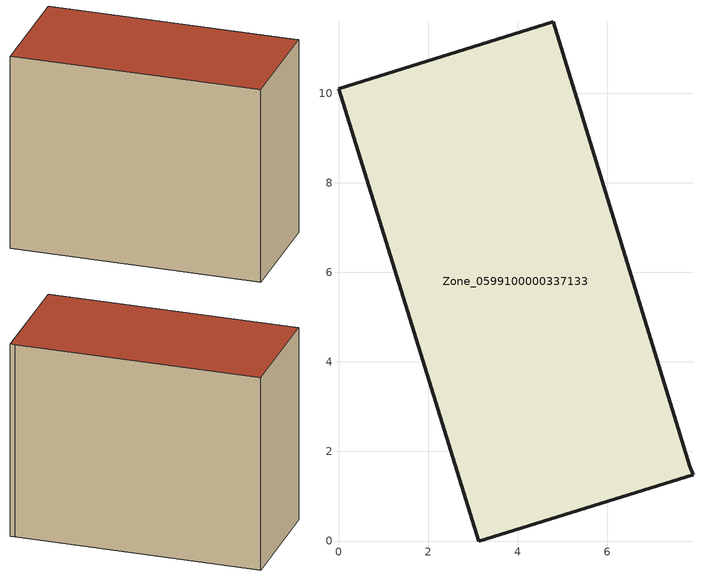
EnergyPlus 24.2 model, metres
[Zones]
Zone_0599100000337133
 floor ground (C_G): 4.8,11.59 7.85,1.67 7.91,1.49 3.13,0 0,10.1 z0.13
 wall outside (C_F): 7.85,1.67 4.8,11.59 0,10.1 3.13,0 7.91,1.49 7.85,1.67 z0.13:8.63
 roof outside (C_R): 0,10.1 3.13,0 7.91,1.49 7.85,1.67 4.8,11.59 z8.63
[BUILDING]
Pand.0599100000337133: North Axis=0; Terrain=City; Loads Convergence Tolerance Value=0.04; Temperature Convergence Tolerance Value=0.4; Solar Distribution=FullExterior; Maximum Number of Warmup Days=25; Minimum Number of Warmup Days=1
[Site:Location]
Rotterdam.The.Hague.AP_ZH_NLD Design_Conditions: Latitude=51.96; Longitude=4.45; Time Zone=1; Elevation=-4.5
[SITE:GROUNDTEMPERATURE:BUILDINGSURFACE]
18, 18, 18, 18, 18, 18, 18, 18, 18, 18, 18, 18
[MATERIAL] Thermal Absorptance=0.9; Solar Absorptance=0.7; Visible Absorptance=0.7
Name | Roughness | Thickness | Conductivity | Density | Specific Heat
G.TC.1975-1991 | MediumSmooth | 0.15 | 0.288461 | 540 | 1210
F.TC.1975-1991 | Rough | 0.3 | 0.230769 | 1920 | 840
R.TC.1975-1991 | MediumRough | 0.2 | 0.153846 | 1500 | 1000
[CONSTRUCTION]
C_G: G.TC.1975-1991
C_F: F.TC.1975-1991
C_R: R.TC.1975-1991
[ZONE]
Zone_0599100000337133: Type=1; Multiplier=1; Ceiling Height=Autocalculate; Volume=Autocalculate; Floor Area=autocalculate; Part of Total Floor Area=Yes
[ZONEINFILTRATION:DESIGNFLOWRATE]
Infil_Zone_0599100000337133: Zone or ZoneList or Space or SpaceList=Zone_0599100000337133; Schedule=AlwaysOn; Design Flow Rate Calculation Method=Flow/Area; Flow Rate per Floor Area=0.003; Constant Term Coefficient=1; Temperature Term Coefficient=0; Velocity Term Coefficient=0; Velocity Squared Term Coefficient=0
[HVACTEMPLATE:ZONE:IDEALLOADSAIRSYSTEM]
Zone_0599100000337133: Maximum Heating Supply Air Temperature=50; Minimum Cooling Supply Air Temperature=13; Maximum Heating Supply Air Humidity Ratio=0.0156; Minimum Cooling Supply Air Humidity Ratio=0.0077; Heating Limit=NoLimit; Cooling Limit=NoLimit; Dehumidification Control Type=ConstantSensibleHeatRatio; Cooling Sensible Heat Ratio=0.7; Dehumidification Setpoint=60; Humidification Control Type=None; Humidification Setpoint=30; Outdoor Air Method=None; Outdoor Air Flow Rate per Person=0.00944; Outdoor Air Flow Rate per Zone Floor Area=0; Outdoor Air Flow Rate per Zone=0; Demand Controlled Ventilation Type=None; Outdoor Air Economizer Type=NoEconomizer; Heat Recovery Type=None; Sensible Heat Recovery Effectiveness=0.7; Latent Heat Recovery Effectiveness=0.65
[ZONECONTROL:THERMOSTAT]
ThermostatControl_Zone_0599100000337133: Zone or ZoneList=Zone_0599100000337133; Control Type Schedule=DualSetpointControlType; Control 1=Thermostat_Zone_0599100000337133; Temperature Difference Between Cutout And Setpoint=0
[THERMOSTATSETPOINT:DUALSETPOINT]
Thermostat_Zone_0599100000337133: Heating Setpoint Temperature Schedule=HeatingSetpoint_Zone_0599100000337133; Cooling Setpoint Temperature Schedule=CoolingSetpoint_Zone_0599100000337133
[SCHEDULE:COMPACT]
HeatingSetpoint_Zone_0599100000337133: Through: 12/31, For: AllDays, Until: 24:00, 21
CoolingSetpoint_Zone_0599100000337133: Through: 12/31, For: AllDays, Until: 24:00, 24
DualSetpointControlType: Through: 12/31, For: AllDays, Until: 24:00, 4
AlwaysOn: Through: 12/31, For: AllDays, Until: 24:00, 1
